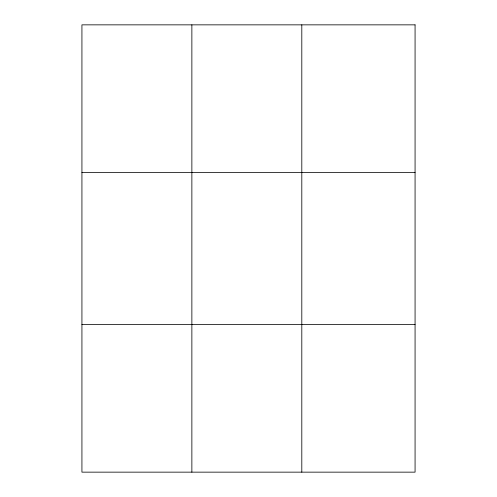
<?xml version="1.0" encoding="UTF-8"?>
<svg xmlns="http://www.w3.org/2000/svg" width="497" height="497" viewBox="0 0 497 497"><rect width="100%" height="100%" fill="white"/><g stroke="black" fill="none" stroke-linecap="round" stroke-linejoin="round"><path stroke-width="0.75" d="M191.867 472.15L191.867 24.85M301.803 472.15L301.803 24.85M81.93 172.459L415.07 172.459M81.93 324.541L415.07 324.541M415.07 24.85L415.07 472.15L81.93 472.15L81.93 24.85L415.07 24.85"/></g></svg>
